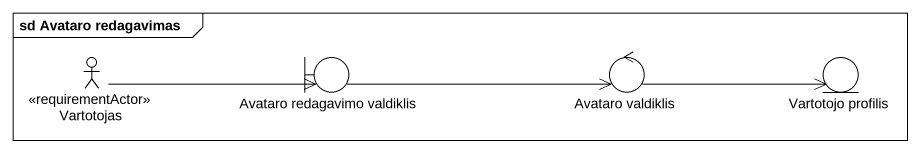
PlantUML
@startuml
mainframe sd Avataro redagavimas
actor Vartotojas <<requirementActor>>
boundary "Avataro redagavimo valdiklis" as Avataro_redagavimo_valdiklis
control "Avataro valdiklis" as Avataro_valdiklis
entity "Vartotojo profilis" as Vartotojo_profilis
Vartotojas -right-> Avataro_redagavimo_valdiklis
Avataro_redagavimo_valdiklis -right-> Avataro_valdiklis
Avataro_valdiklis -right-> Vartotojo_profilis
@enduml
